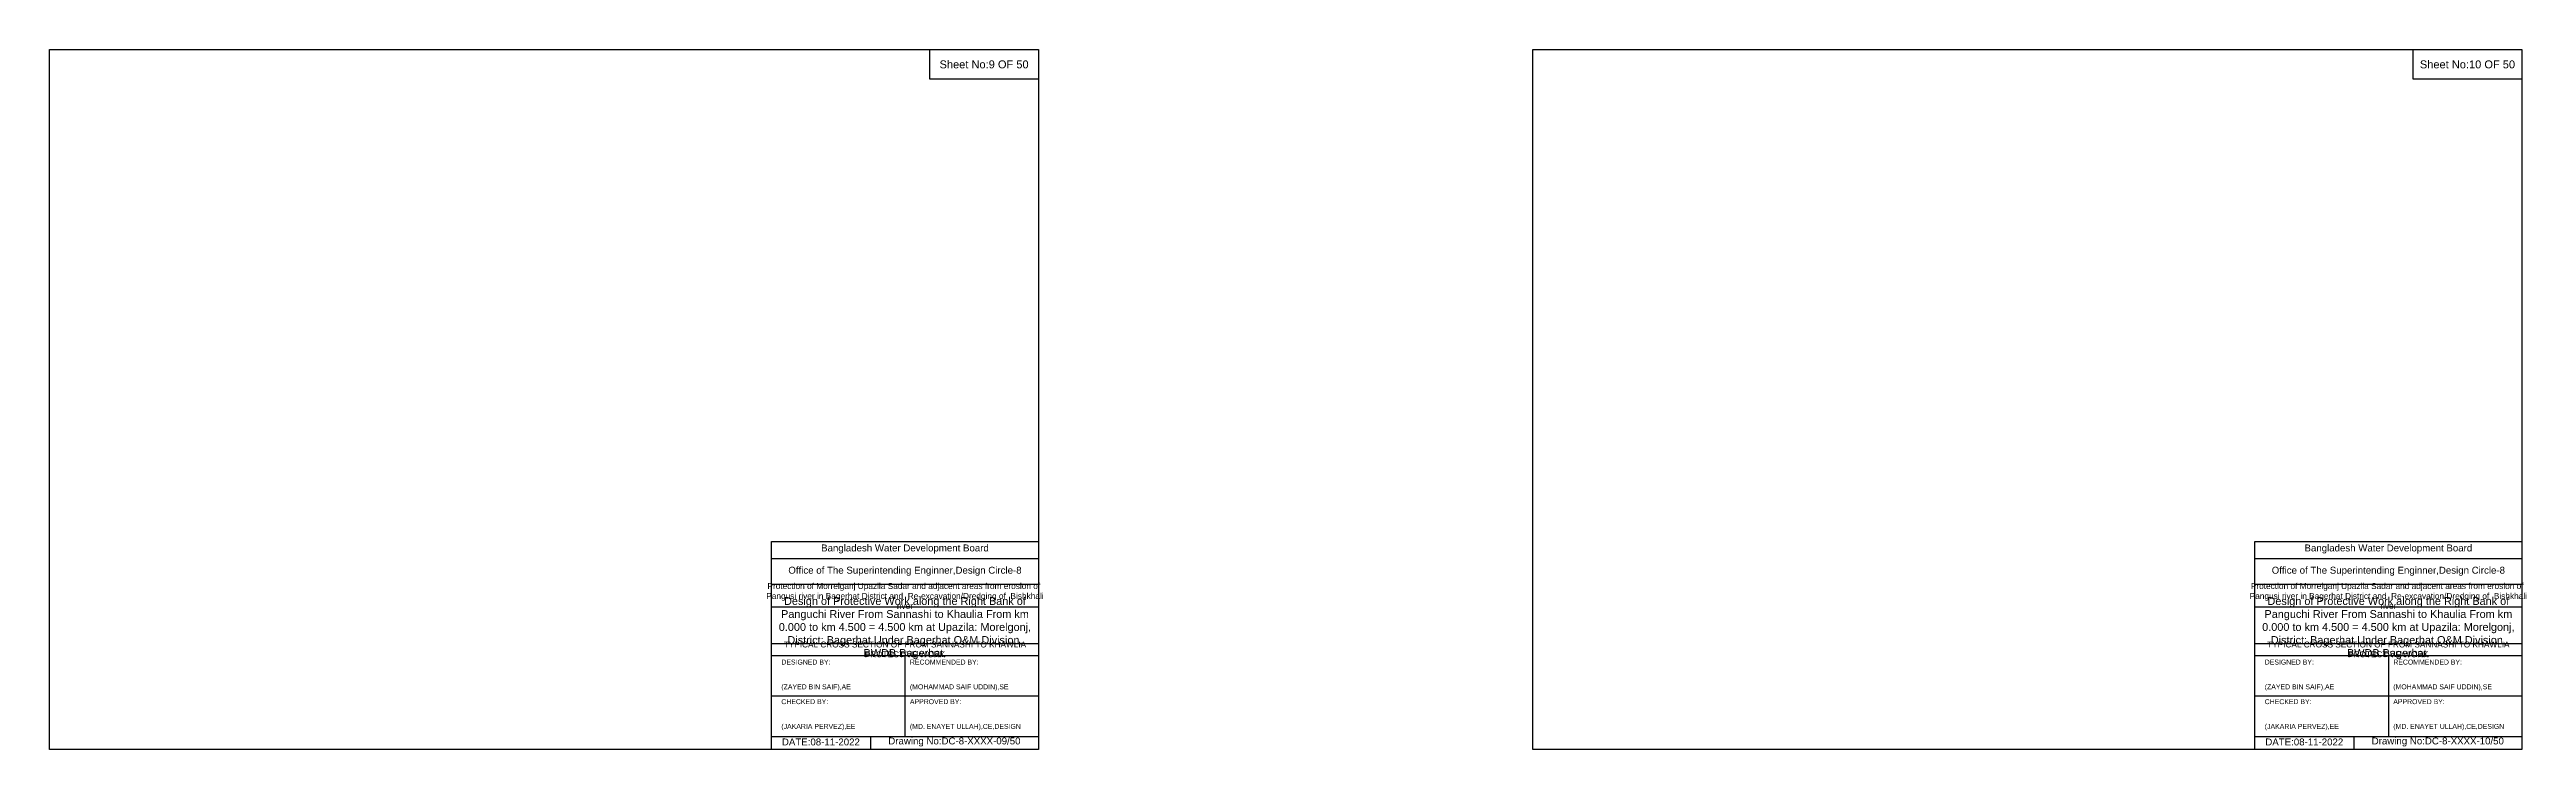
# Model space of a CAD drawing. Header units: inches. Extents: x 89000 to 267201, y -7461 to 18033.
# Drawn here: x 242155 to 267201, y -6874 to 197 of the extents above; entities that cross this region are included whole.
import ezdxf

# ---------------------------------------------------------------- set-up
doc = ezdxf.new("R2010")
doc.units = ezdxf.units.IN
doc.header["$LTSCALE"] = 7
doc.header["$MEASUREMENT"] = 0
doc.styles.get("Standard").update_dxf_attribs({"font": 'arial.ttf'})

msp = doc.modelspace()

# ---------------------------------------------------------------- linework, layer by layer
for points in [[(242154.95646, 196.80329), (252154.95646, 196.80329), (252154.95646, -6874.19671), (242154.95646, -6874.19671)], [(251054.95646, 196.80329), (252154.95646, 196.80329), (252154.95646, -103.19671), (251054.95646, -103.19671)], [(257154.95646, 196.80329), (267154.95646, 196.80329), (267154.95646, -6874.19671), (257154.95646, -6874.19671)], [(266054.95646, 196.80329), (267154.95646, 196.80329), (267154.95646, -103.19671), (266054.95646, -103.19671)]]:
    msp.add_lwpolyline(points, close=True)
for points in [[(249454.95646, -6874.19671), (249454.95646, -4774.19671), (252154.95646, -4774.19671)], [(249454.95646, -4944.19671), (252154.95646, -4944.19671)], [(264454.95646, -6874.19671), (264454.95646, -4774.19671), (267154.95646, -4774.19671)], [(264454.95646, -4944.19671), (267154.95646, -4944.19671)], [(249454.95646, -5204.19671), (252154.95646, -5204.19671)], [(264454.95646, -5204.19671), (267154.95646, -5204.19671)], [(249454.95646, -5434.19671), (252154.95646, -5434.19671)], [(264454.95646, -5434.19671), (267154.95646, -5434.19671)], [(249454.95646, -5804.19671), (252154.95646, -5804.19671)], [(249454.95646, -5924.19671), (252154.95646, -5924.19671)], [(250804.95646, -5924.19671), (250804.95646, -6744.19671)], [(264454.95646, -5804.19671), (267154.95646, -5804.19671)], [(264454.95646, -5924.19671), (267154.95646, -5924.19671)], [(265804.95646, -5924.19671), (265804.95646, -6744.19671)], [(249454.95646, -6334.19671), (252154.95646, -6334.19671)], [(264454.95646, -6334.19671), (267154.95646, -6334.19671)], [(249454.95646, -6744.19671), (252154.95646, -6744.19671)], [(250454.95646, -6744.19671), (250454.95646, -6874.19671)], [(264454.95646, -6744.19671), (267154.95646, -6744.19671)], [(265454.95646, -6744.19671), (265454.95646, -6874.19671)]]:
    msp.add_lwpolyline(points)

# ---------------------------------------------------------------- texts
at = {"attachment_point": 5}
for s, insert, char_height in [('Sheet No:9 OF 50', (251604.95646, 46.80329), 80), ('Sheet No:10 OF 50', (266604.95646, 46.80329), 80), ('Bangladesh Water Development Board', (250804.95646, -4849.19671), 70), ('Bangladesh Water Development Board', (265804.95646, -4849.19671), 70), ('Office of The Superintending Enginner,Design Circle-8', (250804.95646, -5074.19671), 70), ('Office of The Superintending Enginner,Design Circle-8', (265804.95646, -5074.19671), 70)]:
    msp.add_mtext(s, dxfattribs=dict(at, insert=insert, char_height=char_height))
for s, insert, char_height, width, attachment_point in [('Protection of Morrelganj Upazila Sadar and adjacent areas from erosion of  Pangusi river in Bagerhat District and  Re-excavation/Dredging of  Bishkhali river', (250804.95646, -5324.19671), 60, 2800, 5), ('Protection of Morrelganj Upazila Sadar and adjacent areas from erosion of  Pangusi river in Bagerhat District and  Re-excavation/Dredging of  Bishkhali river', (265804.95646, -5324.19671), 60, 2800, 5), ('Design of Protective Work along the Right Bank of Panguchi River From Sannashi to Khaulia From km 0.000 to km 4.500 = 4.500 km at Upazila: Morelgonj, District: Bagerhat Under Bagerhat O&M Division, BWDB Bagerhat.', (250804.95646, -5649.19671), 78.71299581, 2700, 5), ('Design of Protective Work along the Right Bank of Panguchi River From Sannashi to Khaulia From km 0.000 to km 4.500 = 4.500 km at Upazila: Morelgonj, District: Bagerhat Under Bagerhat O&M Division, BWDB Bagerhat.', (265804.95646, -5649.19671), 78.71299581, 2700, 5), ('DESIGNED BY:^J^J^J(ZAYED BIN SAIF),AE', (249554.95646, -6124.19671), 50, 1400, 4), ('TYPICAL CROSS SECTION OF FROM SANNASHI TO KHAWLIA PROTECTIVE WORK', (250804.95646, -5864.19671), 59.5765532, 2800, 5), ('RECOMMENDED BY:^J^J^J(MOHAMMAD SAIF UDDIN),SE', (250854.95646, -6124.19671), 50, 1400, 4), ('DESIGNED BY:^J^J^J(ZAYED BIN SAIF),AE', (264554.95646, -6124.19671), 50, 1400, 4), ('TYPICAL CROSS SECTION OF FROM SANNASHI TO KHAWLIA PROTECTIVE WORK', (265804.95646, -5864.19671), 59.5765532, 2800, 5), ('RECOMMENDED BY:^J^J^J(MOHAMMAD SAIF UDDIN),SE', (265854.95646, -6124.19671), 50, 1400, 4), ('CHECKED BY:^J^J^J(JAKARIA PERVEZ),EE', (249554.95646, -6524.19671), 50, 1400, 4), ('APPROVED BY:^J^J^J(MD. ENAYET ULLAH),CE,DESIGN', (250854.95646, -6524.19671), 50, 1400, 4), ('CHECKED BY:^J^J^J(JAKARIA PERVEZ),EE', (264554.95646, -6524.19671), 50, 1400, 4), ('APPROVED BY:^J^J^J(MD. ENAYET ULLAH),CE,DESIGN', (265854.95646, -6524.19671), 50, 1400, 4), ('Drawing No:DC-8-XXXX-09/50', (251304.95646, -6799.19671), 70, 2200, 5), ('Drawing No:DC-8-XXXX-10/50', (266304.95646, -6799.19671), 70, 2200, 5), ('DATE:08-11-2022', (249954.95646, -6799.19671), 70, 1400, 5), ('DATE:08-11-2022', (264954.95646, -6799.19671), 70, 1400, 5)]:
    msp.add_mtext(s, dxfattribs=dict(insert=insert, char_height=char_height, width=width, attachment_point=attachment_point))

doc.saveas('drawing.dxf')
